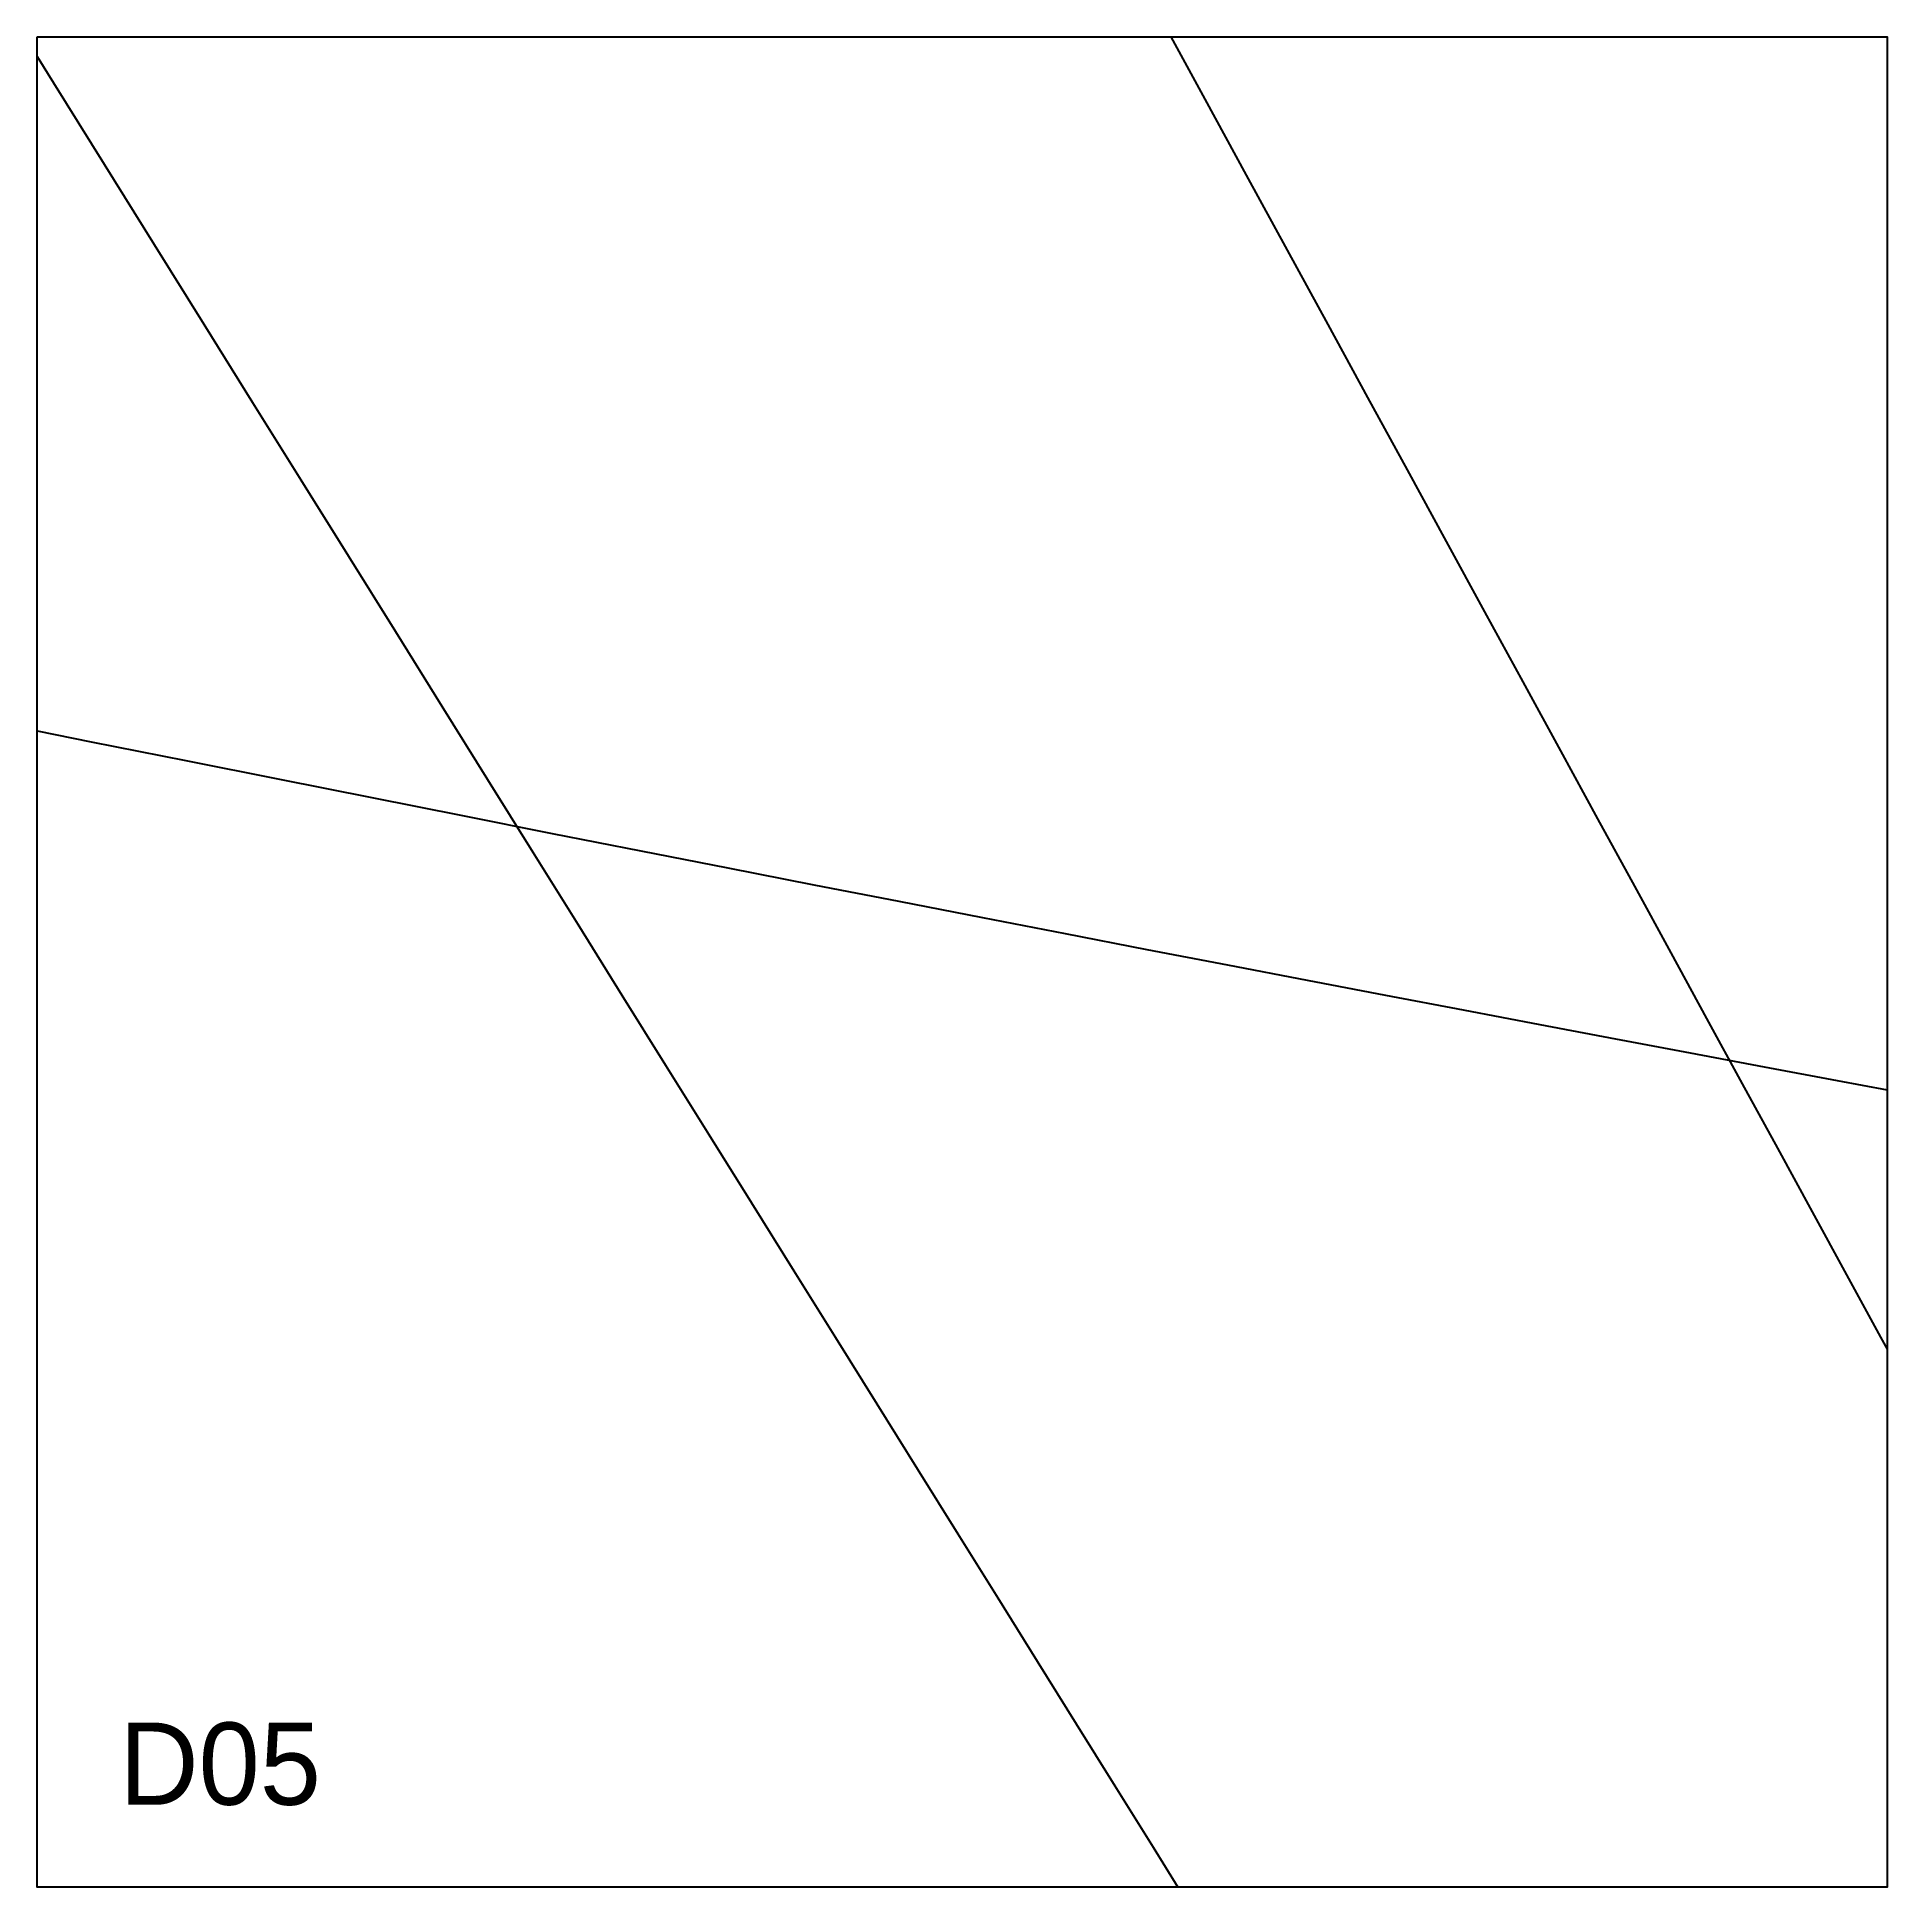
# Model space of a CAD drawing. Header units: millimetres. Extents: x 0 to 900, y 0 to 900.
import ezdxf

# ---------------------------------------------------------------- set-up
doc = ezdxf.new("R2010")
doc.units = ezdxf.units.MM
for name, color, linetype in [('CUT', 1, 'Continuous'), ('DECL', 30, 'Continuous'), ('HOUR15', 9, 'Continuous'), ('HOUR30', 8, 'Continuous'), ('ID', 3, 'Continuous')]:
    doc.layers.add(name, color=color, linetype=linetype)

msp = doc.modelspace()

# ---------------------------------------------------------------- linework, layer by layer
at = {"layer": 'CUT'}
msp.add_lwpolyline([(0, 900), (900, 900), (900, 0), (0, 0), (0, 900)], close=True, dxfattribs=at)
at = {"layer": 'DECL'}
msp.add_lwpolyline([(0, 562.45), (26.32, 557.17), (72.48, 547.95), (117.97, 538.88), (162.83, 529.97), (207.05, 521.21), (250.66, 512.59), (293.68, 504.12), (336.11, 495.79), (377.97, 487.6), (419.27, 479.54), (460.03, 471.62), (500.25, 463.82), (539.96, 456.15), (579.15, 448.6), (617.85, 441.18), (656.06, 433.87), (693.8, 426.68), (731.07, 419.6), (767.89, 412.63), (804.26, 405.77), (840.2, 399.01), (875.71, 392.36), (900, 387.83)], dxfattribs=at)
at = {"layer": 'HOUR15'}
msp.add_lwpolyline([(551.59, 900), (568.1, 869.75), (588.28, 832.78), (608.21, 796.26), (627.9, 760.2), (647.34, 724.58), (666.55, 689.39), (685.52, 654.63), (704.27, 620.28), (722.8, 586.34), (741.11, 552.8), (759.2, 519.64), (777.09, 486.87), (794.78, 454.47), (812.26, 422.44), (829.55, 390.77), (846.65, 359.45), (863.55, 328.47), (880.28, 297.84), (896.82, 267.53), (900, 261.7)], dxfattribs=at)
at = {"layer": 'HOUR30'}
msp.add_lwpolyline([(0, 890.54), (7.99, 877.73), (32.69, 838.09), (57.06, 798.98), (81.12, 760.37), (104.88, 722.26), (128.33, 684.63), (151.48, 647.47), (174.35, 610.78), (196.93, 574.54), (219.24, 538.75), (241.28, 503.38), (263.05, 468.45), (284.57, 433.93), (305.83, 399.81), (326.84, 366.1), (347.61, 332.78), (368.14, 299.83), (388.43, 267.27), (408.5, 235.07), (428.34, 203.23), (447.96, 171.74), (467.37, 140.6), (486.57, 109.8), (505.56, 79.33), (524.34, 49.18), (542.93, 19.36), (555, 0)], dxfattribs=at)

# ---------------------------------------------------------------- texts
at = {"layer": 'ID'}
msp.add_text('D05', height=40, dxfattribs=at).set_placement((40, 40))

doc.saveas('drawing.dxf')
